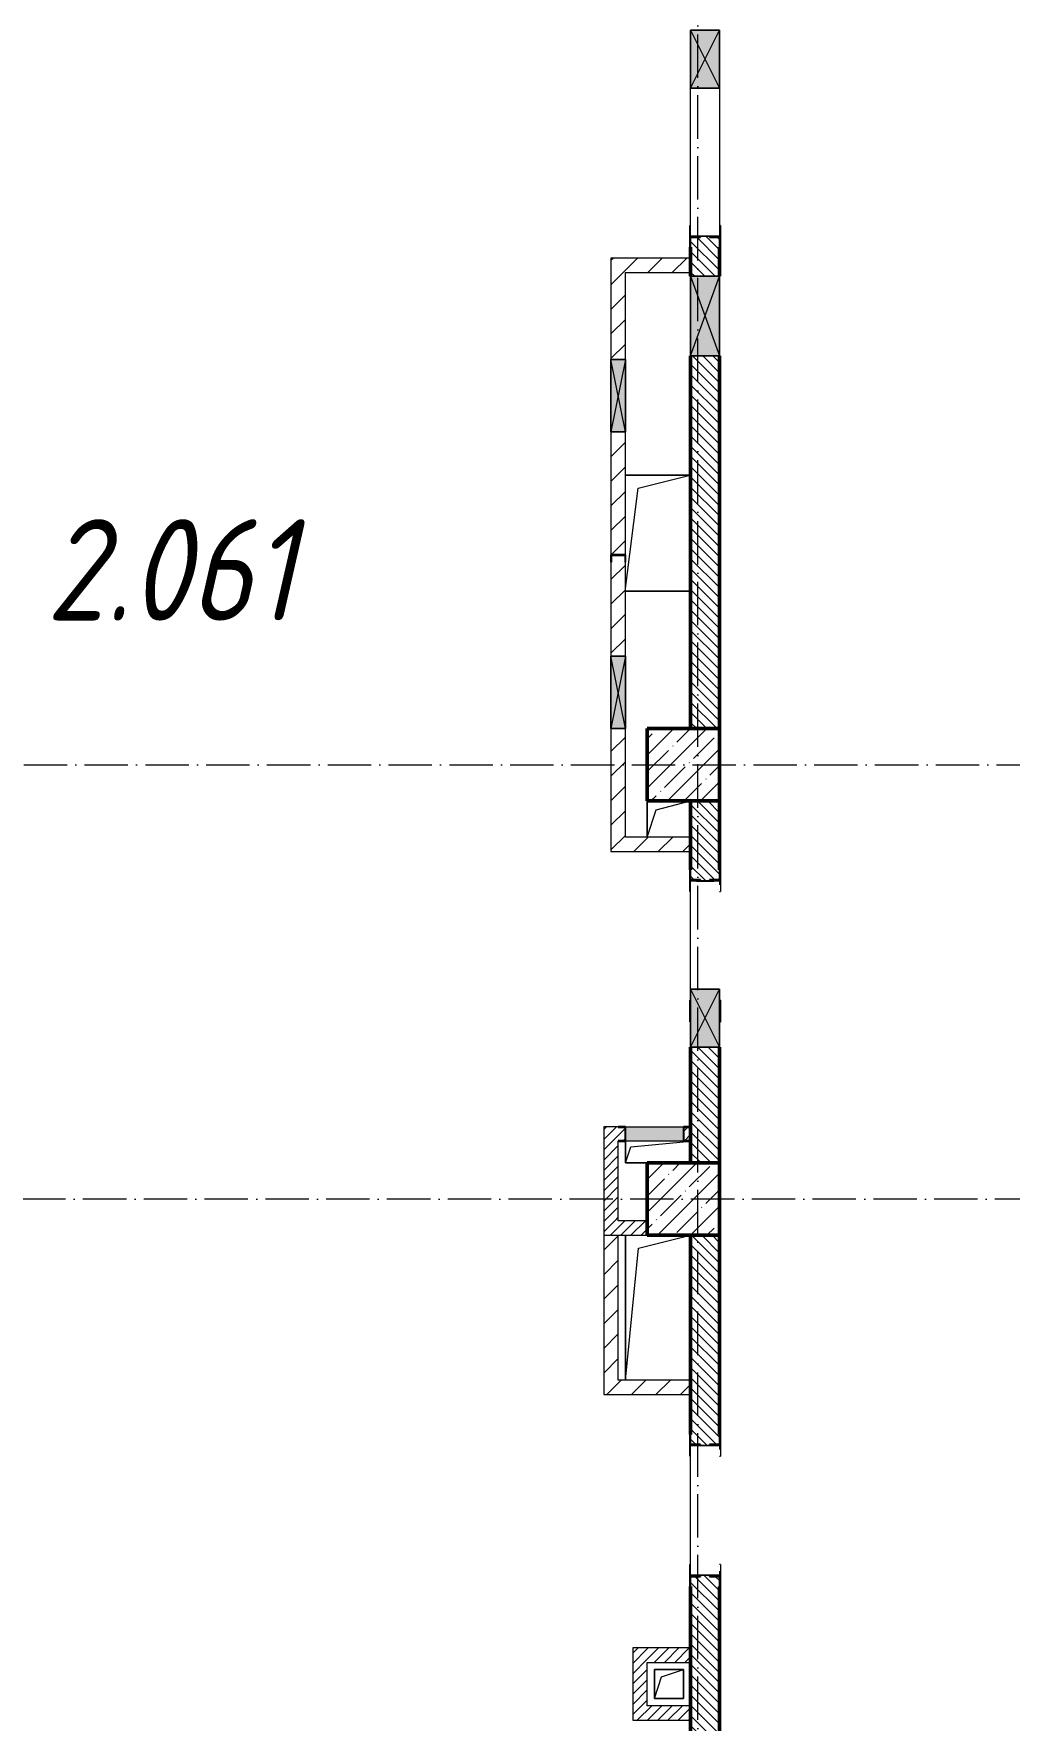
# Model space of a CAD drawing. Header units: millimetres. Extents: x -12989 to 629078, y -109036 to 555275.
# Drawn here: x 517429 to 524170, y 110665 to 122315 of the extents above; entities that cross this region are included whole.
import ezdxf

# ---------------------------------------------------------------- set-up
doc = ezdxf.new("R2010")
doc.units = ezdxf.units.MM
doc.linetypes.add('50_200_ШТРИХ_1Т_ш5_п1_п1_', pattern=[700, 500, -100, 0, -100])
for name, color, linetype, lineweight in [('A-DETL-GENF-OTLN', 7, 'Continuous', 9), ('A-FLOR-____-OTLN', 7, 'Continuous', 9), ('A-GENM-____-MCUT', 7, 'Continuous', 25), ('A-GENM-____-OTLN', 7, 'Continuous', 9), ('A-GENM-____-OTLN-1', 7, 'Continuous', 25), ('A-GLAZ-____-OTLN', 7, 'Continuous', 9), ('A-WALL-____-MCUT-2', 7, 'Continuous', 50), ('A-WALL-____-PATT-1', 7, 'Continuous', 9), ('A-WALL-FNSH-MCUT-1', 7, 'Continuous', 9), ('I-WALL-____-OTLN', 7, 'Continuous', 9), ('S-COLS-____-MCUT', 7, 'Continuous', 50), ('S-COLS-____-OTLN', 7, 'Continuous', 9), ('S-GRID-____-OTLN-1', 7, '50_200_ШТРИХ_1Т_ш5_п1_п1_', 9), ('Марки помещений', 7, 'Continuous', 9)]:
    doc.layers.add(name, color=color, linetype=linetype, lineweight=lineweight)
doc.styles.add('ISOCPEUR_I_3', font='isocpeui.ttf', dxfattribs={"width": 0.85, "height": 2.2})
pattern_1 = [(45, (516567.8, 90784.41), (-35.35534, 35.35534), [])]
pattern_2 = [(45, (516567.8, 90784.41), (-84.8528, 84.8528), [])]
pattern_3 = [(135, (516567.8, 90784.41), (-35.35534, -35.35534), [])]

# ---------------------------------------------------------------- blocks, each defined once
blk = doc.blocks.new('BSC_Колонна _Прямоугольная - 500х500-V39-АР1_План отверстий 2 этажа в осях 1-64_А-ГГ')
at = {"layer": 'S-COLS-____-OTLN'}
h = blk.add_hatch(dxfattribs=at)
h.set_pattern_fill('FP_68', color=256, style=0, pattern_type=2)
h.set_pattern_definition([(45, (-5350, -26481.04), (-114.0493, 114.0493), []), (45, (-5235.95, -26481.04), (-114.0493, 114.0493), [201.613, -40.323, 3.353, -36.97])])
h.paths.add_polyline_path([(-250, -250), (250, -250), (250, 250), (-250, 250)], flags=0)
at = {"layer": 'S-COLS-____-MCUT'}
for p, q in [((250, 250), (-250, 250)), ((-250, 250), (-250, -250)), ((250, -250), (250, 250)), ((-250, -250), (250, -250))]:
    blk.add_line(p, q, dxfattribs=at)
blk = doc.blocks.new('BSC_Колонна _Прямоугольная - 500х500-V46-АР1_План отверстий 2 этажа в осях 1-64_А-ГГ')
at = {"layer": 'S-COLS-____-OTLN'}
h = blk.add_hatch(dxfattribs=at)
h.set_pattern_fill('FP_75', color=256, style=0, pattern_type=2)
h.set_pattern_definition([(45, (-5350, -23481.04), (-114.0493, 114.0493), []), (45, (-5235.95, -23481.04), (-114.0493, 114.0493), [201.613, -40.323, 3.353, -36.97])])
h.paths.add_polyline_path([(-250, -250), (250, -250), (250, 250), (-250, 250)], flags=0)
at = {"layer": 'S-COLS-____-MCUT'}
for p, q in [((250, 250), (-250, 250)), ((-250, 250), (-250, -250)), ((250, -250), (250, 250)), ((-250, -250), (250, -250))]:
    blk.add_line(p, q, dxfattribs=at)
blk = doc.blocks.new('154_Стойка_СКБ_Уголок - СМ-2480_200-28346303-АР1_План отверстий 2 этажа в осях 1-64_А-ГГ')
at = {"layer": 'A-GENM-____-MCUT'}
for p, q in [((125, 156), (125, 81)), ((200, 156), (125, 156)), ((131, 81), (131, 150)), ((131, 150), (200, 150)), ((200, 150), (200, 156)), ((125, 81), (131, 81)), ((131, 19), (125, 19)), ((125, 19), (125, -56)), ((131, -50), (131, 19)), ((125, -56), (200, -56)), ((200, -50), (131, -50)), ((200, -56), (200, -50))]:
    blk.add_line(p, q, dxfattribs=at)
blk = doc.blocks.new('Стойка_Влож_Полоса боковая - Полоса-28213942-АР1_План отверстий 2 этажа в осях 1-64_А-ГГ')
at = {"layer": 'A-GENM-____-OTLN'}
for p, q in [((-5, 60), (0, 60)), ((-5, -60), (-5, 60)), ((0, 31), (0, -31)), ((0, -60), (-5, -60))]:
    blk.add_line(p, q, dxfattribs=at)
blk = doc.blocks.new('Стойка_Влож_Уголок_Опорный - Уголок-28213941-АР1_План отверстий 2 этажа в осях 1-64_А-ГГ')
at = {"layer": 'A-GENM-____-OTLN'}
for p, q in [((-212, -6), (-212, 0)), ((0, 0), (0, -6)), ((-212, -75), (-212, -6)), ((-212, -6), (-206, -6)), ((-212, -75), (-206, -75)), ((-6, -6), (0, -6)), ((-6, -75), (0, -75)), ((0, -6), (0, -75))]:
    blk.add_line(p, q, dxfattribs=at)
blk = doc.blocks.new('154_Фахверк_СКБ_Швеллер - Тип_100_3960-28318856-АР1_План отверстий 2 этажа в осях 1-64_А-ГГ')
at = {"layer": 'A-GENM-____-MCUT'}
for p, q in [((175, 50), (125, 50)), ((125, 50), (125, -50)), ((128, 47), (175, 47)), ((128, -47), (128, 47)), ((175, 47), (175, 50)), ((125, -50), (175, -50)), ((175, -47), (128, -47)), ((175, -50), (175, -47))]:
    blk.add_line(p, q, dxfattribs=at)
blk = doc.blocks.new('154_Стойка_СКБ_Уголок - СМ-2480_200-V146-АР1_План отверстий 2 этажа в осях 1-64_А-ГГ')
at = {"layer": 'A-GENM-____-MCUT'}
for p, q in [((125, 156), (125, 150)), ((200, 156), (125, 156)), ((200, 150), (200, 156)), ((125, -50), (125, -56)), ((125, -56), (200, -56)), ((200, -56), (200, -50))]:
    blk.add_line(p, q, dxfattribs=at)
blk = doc.blocks.new('AR_Отверстие Ниша - Лючок-32403584-АР1_План отверстий 2 этажа в осях 1-64_А-ГГ')
at = {"layer": 'A-GLAZ-____-OTLN'}
blk.add_hatch(color=256, dxfattribs=at).paths.add_polyline_path([(200, -50), (200, 50), (-200, 50), (-200, -50), (139, -50)], flags=0)
for p, q in [((-200, 50), (200, 50)), ((200, -50), (-200, -50))]:
    blk.add_line(p, q, dxfattribs=at)
blk = doc.blocks.new('154_Фахверк_СКБ_Швеллер - Тип_100_3960_зеркало-29769493-АР1_План отверстий 2 этажа в осях 1-64_А-ГГ')
at = {"layer": 'A-GENM-____-MCUT'}
for p, q in [((175, 50), (125, 50)), ((125, 50), (125, -50)), ((128, 47), (175, 47)), ((128, -47), (128, 47)), ((175, 47), (175, 50)), ((125, -50), (175, -50)), ((175, -47), (128, -47)), ((175, -50), (175, -47))]:
    blk.add_line(p, q, dxfattribs=at)
blk = doc.blocks.new('AR_Отверстие прямоугольное _в плите_ - AR_Отверстие прямоугольное _в плите_-V150-АР1_План отверстий 2 этажа в осях 1-64_А-ГГ')
at = {"layer": 'A-GENM-____-OTLN'}
for p, q in [((100, 100), (-100, 100)), ((-100, 100), (-100, -100)), ((-100, -100), (-50, 50)), ((-50, 50), (100, 100)), ((100, -100), (100, 100)), ((-100, -100), (100, -100))]:
    blk.add_line(p, q, dxfattribs=at)
blk = doc.blocks.new('AR_Отверстие прямоугольное _в плите_ - AR_Отверстие прямоугольное _в плите_-30459275-АР1_План отверстий 2 этажа в осях 1-64_А-ГГ')
at = {"layer": 'A-GENM-____-OTLN'}
for p, q in [((-225, 75), (-225, -75)), ((-225, -75), (-188, 37)), ((-188, 37), (225, 75)), ((-225, -75), (-75, -75))]:
    blk.add_line(p, q, dxfattribs=at)
blk = doc.blocks.new('AR_Отверстие прямоугольное _в плите_ - AR_Отверстие прямоугольное _в плите_-30552560-АР1_План отверстий 2 этажа в осях 1-64_А-ГГ')
at = {"layer": 'A-GENM-____-OTLN'}
for p, q in [((-225, 500), (-225, -500)), ((-135, 410), (225, 500)), ((-225, -500), (-135, 410))]:
    blk.add_line(p, q, dxfattribs=at)
blk = doc.blocks.new('AR_Отверстие прямоугольное _в плите_ - AR_Отверстие прямоугольное _в плите_-30552862-АР1_План отверстий 2 этажа в осях 1-64_А-ГГ')
at = {"layer": 'A-GENM-____-OTLN'}
for p, q in [((225, 400), (-223, 400)), ((-135, 310), (225, 400)), ((225, -400), (225, 400)), ((-223, -382), (-135, 310)), ((-223, -400), (225, -400))]:
    blk.add_line(p, q, dxfattribs=at)
blk = doc.blocks.new('AR_Отверстие прямоугольное _в плите_ - AR_Отверстие прямоугольное _в плите_-V189-АР1_План отверстий 2 этажа в осях 1-64_А-ГГ')
at = {"layer": 'A-GENM-____-OTLN'}
for p, q in [((-150, 125), (-150, -125)), ((-88, 63), (150, 125)), ((-150, -125), (-88, 63))]:
    blk.add_line(p, q, dxfattribs=at)
blk = doc.blocks.new('AR_Отверстие прямоугольное _в стене__БезПР - AR_Отверстие прямоугольное _в стене__БезПР-36788828-АР1_План отверстий 2 этажа в осях 1-64_А-ГГ')
at = {"layer": 'A-GLAZ-____-OTLN'}
blk.add_hatch(color=256, dxfattribs=at).paths.add_polyline_path([(250, -50), (250, 50), (-250, 50), (-250, -50)], flags=0)
at = {"layer": 'A-DETL-GENF-OTLN'}
for p, q in [((-250, -50), (-250, 50)), ((-250, 50), (250, 50)), ((250, 50), (-250, -50)), ((-250, 50), (250, -50)), ((250, 50), (-250, 50)), ((-250, 50), (-250, -50)), ((250, 50), (250, -50)), ((250, -50), (250, 50)), ((250, -50), (-250, -50)), ((-250, -50), (250, -50))]:
    blk.add_line(p, q, dxfattribs=at)
at = {"layer": 'A-GLAZ-____-OTLN'}
blk.add_line((250, 50), (-250, 50), dxfattribs=at)
blk = doc.blocks.new('AR_Отверстие прямоугольное _в стене__БезПР - AR_Отверстие прямоугольное _в стене__БезПР-36429280-АР1_План отверстий 2 этажа в осях 1-64_А-ГГ')
at = {"layer": 'A-GLAZ-____-OTLN'}
blk.add_hatch(color=256, dxfattribs=at).paths.add_polyline_path([(-275, -100), (275, -100), (275, 100), (-275, 100)], flags=0)
at = {"layer": 'A-DETL-GENF-OTLN'}
for p, q in [((-275, -100), (-275, 100)), ((-275, 100), (275, 100)), ((275, 100), (-275, -100)), ((-275, 100), (275, -100)), ((275, 100), (-275, 100)), ((-275, 100), (-275, -100)), ((275, 100), (275, -100)), ((275, -100), (275, 100)), ((275, -100), (-275, -100)), ((-275, -100), (275, -100))]:
    blk.add_line(p, q, dxfattribs=at)
at = {"layer": 'A-GLAZ-____-OTLN'}
blk.add_line((275, 100), (-275, 100), dxfattribs=at)
blk = doc.blocks.new('AR_Отверстие прямоугольное _в стене__БезПР - AR_Отверстие прямоугольное _в стене__БезПР-36428632-АР1_План отверстий 2 этажа в осях 1-64_А-ГГ')
at = {"layer": 'A-GLAZ-____-OTLN'}
blk.add_hatch(color=256, dxfattribs=at).paths.add_polyline_path([(-200, -100), (200, -100), (200, 100), (-200, 100)], flags=0)
at = {"layer": 'A-DETL-GENF-OTLN'}
for p, q in [((-200, -100), (-200, 100)), ((-200, 100), (200, 100)), ((200, 100), (-200, -100)), ((-200, 100), (200, -100)), ((200, 100), (-200, 100)), ((-200, 100), (-200, -100)), ((200, 100), (200, -100)), ((200, -100), (200, 100)), ((200, -100), (-200, -100)), ((-200, -100), (200, -100))]:
    blk.add_line(p, q, dxfattribs=at)
at = {"layer": 'A-GLAZ-____-OTLN'}
blk.add_line((200, 100), (-200, 100), dxfattribs=at)
blk = doc.blocks.new('3эт')
at = {"layer": 'S-GRID-____-OTLN-1', "color": 251, "ltscale": 0.6, "true_color": 0x636466}
for p, q in [((289220.7, -91346.1), (289220.7, -36982.5)), ((279101.9, -60382.4), (310478.4, -60382.4)), ((310478.4, -63382.4), (279101.9, -63382.4))]:
    blk.add_line(p, q, dxfattribs=at)

msp = doc.modelspace()

# ---------------------------------------------------------------- hatches: boundary and pattern name
at = {"layer": 'A-WALL-____-PATT-1'}
h = msp.add_hatch(dxfattribs=at)
h.set_pattern_fill('FP_6', color=256, style=0, pattern_type=2)
h.set_pattern_definition(pattern_3)
h.paths.add_polyline_path([(522167.7976, 117515.4504), (522167.7976, 120090.4504), (521967.7976, 120090.4504), (521967.7976, 117515.4504)], flags=0)
h.paths.add_polyline_path([(521967.7976, 120640.4504), (522167.7976, 120640.4504), (522167.7976, 120909.4504), (522098.7976, 120909.4504), (522098.7976, 120915.4504), (522036.7976, 120915.4504), (522036.7976, 120909.4504), (521967.7976, 120909.4504), (521967.7976, 120840.4504)], flags=0)
h.paths.add_polyline_path([(522098.7976, 122615.4504), (522098.7976, 122621.4504), (522167.7976, 122621.4504), (522167.7976, 123015.4504), (521967.7976, 123015.4504), (521967.7976, 122621.4504), (522036.7976, 122621.4504), (522036.7976, 122615.4504)], flags=0)
h = msp.add_hatch(dxfattribs=at)
h.set_pattern_fill('FP_4', color=256, style=0, pattern_type=2)
h.set_pattern_definition(pattern_2)
h.paths.add_polyline_path([(521417.7976, 116665.4504), (521517.7976, 116665.4504), (521517.7976, 117515.4504), (521417.7976, 117515.4504)], flags=0)
h.paths.add_polyline_path([(521420.7976, 118015.4504), (521517.7976, 118015.4504), (521517.7976, 118665.4504), (521514.7976, 118665.4504), (521514.7976, 118712.4504), (521420.7976, 118712.4504), (521420.7976, 118665.4504), (521417.7976, 118665.4504), (521417.7976, 118015.4504)], flags=0)
h.paths.add_polyline_path([(521514.7976, 118715.4504), (521517.7976, 118715.4504), (521517.7976, 119565.4504), (521417.7976, 119565.4504), (521417.7976, 118715.4504), (521469.0476, 118715.4504)], flags=0)
h.paths.add_polyline_path([(521517.7976, 120065.4504), (521517.7976, 120765.4504), (521417.7976, 120765.4504), (521417.7976, 120065.4504), (521435.2976, 120065.4504)], flags=0)
h = msp.add_hatch(dxfattribs=at)
h.set_pattern_fill('FP_4', color=256, style=0, pattern_type=2)
h.set_pattern_definition(pattern_2)
h.paths.add_polyline_path([(521967.7976, 120665.4504), (521967.7976, 120765.4504), (521517.7976, 120765.4504), (521517.7976, 120665.4504)], flags=0)
h = msp.add_hatch(dxfattribs=at)
h.set_pattern_fill('FP_6', color=256, style=0, pattern_type=2)
h.set_pattern_definition(pattern_3)
h.paths.add_polyline_path([(522167.7976, 114515.4504), (522167.7976, 115315.4504), (521967.7976, 115315.4504), (521967.7976, 114515.4504)], flags=0)
h.paths.add_polyline_path([(522098.7976, 116465.4504), (522098.7976, 116471.4504), (522167.7976, 116471.4504), (522167.7976, 117015.4504), (521967.7976, 117015.4504), (521967.7976, 116471.4504), (522036.7976, 116471.4504), (522036.7976, 116465.4504)], flags=0)
h = msp.add_hatch(dxfattribs=at)
h.set_pattern_fill('FP_4', color=256, style=0, pattern_type=2)
h.set_pattern_definition(pattern_2)
h.paths.add_polyline_path([(521517.7976, 116665.4504), (521967.7976, 116665.4504), (521967.7976, 116765.4504), (521517.7976, 116765.4504)], flags=0)
h = msp.add_hatch(dxfattribs=at)
h.set_pattern_fill('FP_5', color=256, style=0, pattern_type=2)
h.set_pattern_definition(pattern_1)
h.paths.add_polyline_path([(521367.7976, 114665.4504), (521467.7976, 114665.4504), (521467.7976, 114668.4504), (521514.7976, 114668.4504), (521514.7976, 114762.4504), (521467.7976, 114762.4504), (521467.7976, 114765.4504), (521367.7976, 114765.4504), (521367.7976, 114668.4504)], flags=0)
h.paths.add_polyline_path([(521920.7976, 114668.4504), (521967.7976, 114668.4504), (521967.7976, 114762.4504), (521920.7976, 114762.4504), (521920.7976, 114756.0504)], flags=0)
h = msp.add_hatch(dxfattribs=at)
h.set_pattern_fill('FP_5', color=256, style=0, pattern_type=2)
h.set_pattern_definition(pattern_1)
h.paths.add_polyline_path([(521367.7976, 114115.4504), (521467.7976, 114115.4504), (521467.7976, 114665.4504), (521367.7976, 114665.4504), (521367.7976, 114659.0674)], flags=0)
h = msp.add_hatch(dxfattribs=at)
h.set_pattern_fill('FP_5', color=256, style=0, pattern_type=2)
h.set_pattern_definition(pattern_1)
h.paths.add_polyline_path([(521667.7976, 114015.4504), (521667.7976, 114115.4504), (521367.7976, 114115.4504), (521367.7976, 114015.4504)], flags=0)
h = msp.add_hatch(dxfattribs=at)
h.set_pattern_fill('FP_4', color=256, style=0, pattern_type=2)
h.set_pattern_definition(pattern_2)
h.paths.add_polyline_path([(521367.7976, 112915.4504), (521467.7976, 112915.4504), (521467.7976, 114015.4504), (521367.7976, 114015.4504)], flags=0)
h = msp.add_hatch(dxfattribs=at)
h.set_pattern_fill('FP_6', color=256, style=0, pattern_type=2)
h.set_pattern_definition(pattern_3)
h.paths.add_polyline_path([(522036.7976, 108515.4504), (522167.7976, 108515.4504), (522167.7976, 108709.4504), (522098.7976, 108709.4504), (522098.7976, 108715.4504), (522036.7976, 108715.4504), (522036.7976, 108709.4504), (521967.7976, 108709.4504), (521967.7976, 108515.4504)], flags=0)
h.paths.add_polyline_path([(522098.7976, 110415.4504), (522098.7976, 110421.4504), (522167.7976, 110421.4504), (522167.7976, 111659.4504), (522098.7976, 111659.4504), (522098.7976, 111665.4504), (522036.7976, 111665.4504), (522036.7976, 111659.4504), (521967.7976, 111659.4504), (521967.7976, 110421.4504), (522036.7976, 110421.4504), (522036.7976, 110415.4504)], flags=0)
h.paths.add_polyline_path([(522098.7976, 112565.4504), (522098.7976, 112571.4504), (522167.7976, 112571.4504), (522167.7976, 114015.4504), (521967.7976, 114015.4504), (521967.7976, 112571.4504), (522036.7976, 112571.4504), (522036.7976, 112565.4504)], flags=0)
h = msp.add_hatch(dxfattribs=at)
h.set_pattern_fill('FP_4', color=256, style=0, pattern_type=2)
h.set_pattern_definition(pattern_2)
h.paths.add_polyline_path([(521467.7976, 112915.4504), (521967.7976, 112915.4504), (521967.7976, 113015.4504), (521467.7976, 113015.4504)], flags=0)
h = msp.add_hatch(dxfattribs=at)
h.set_pattern_fill('FP_5', color=256, style=0, pattern_type=2)
h.set_pattern_definition(pattern_1)
h.paths.add_polyline_path([(521667.7976, 110765.4504), (521667.7976, 111165.4504), (521567.7976, 111165.4504), (521567.7976, 110765.4504)], flags=0)
h = msp.add_hatch(dxfattribs=at)
h.set_pattern_fill('FP_5', color=256, style=0, pattern_type=2)
h.set_pattern_definition(pattern_1)
h.paths.add_polyline_path([(521967.7976, 111065.4504), (521967.7976, 111165.4504), (521667.7976, 111165.4504), (521667.7976, 111065.4504), (521856.5009, 111065.4504)], flags=0)
h = msp.add_hatch(dxfattribs=at)
h.set_pattern_fill('FP_5', color=256, style=0, pattern_type=2)
h.set_pattern_definition(pattern_1)
h.paths.add_polyline_path([(521967.7976, 110665.4504), (521967.7976, 110765.4504), (521567.7976, 110765.4504), (521567.7976, 110665.4504), (521856.5009, 110665.4504)], flags=0)

# ---------------------------------------------------------------- linework, layer by layer
at = {"layer": 'A-FLOR-____-OTLN'}
for p, q in [((521517.7976, 119265.4504), (521965.5202, 119265.4504)), ((521965.5202, 119265.4504), (521965.5202, 118465.4504)), ((521965.5202, 118465.4504), (521517.7976, 118465.4504)), ((521667.7976, 116765.4504), (521667.7976, 117015.4504)), ((521517.7976, 114515.4504), (521517.7976, 114665.4504)), ((521667.7976, 114515.4504), (521517.7976, 114515.4504)), ((521517.7976, 113015.4504), (521517.7976, 114015.4504)), ((521717.7976, 111015.4504), (521917.7976, 111015.4504)), ((521717.7976, 110815.4504), (521717.7976, 111015.4504)), ((521917.7976, 111015.4504), (521917.7976, 110815.4504)), ((521917.7976, 110815.4504), (521717.7976, 110815.4504))]:
    msp.add_line(p, q, dxfattribs=at)
at = {"layer": 'A-WALL-____-MCUT-2'}
for p, q in [((521967.7976, 120840.4504), (521967.7976, 120640.4504)), ((522167.7976, 120640.4504), (522167.7976, 120840.4504)), ((521967.7976, 120090.4504), (521967.7976, 117515.4504)), ((522167.7976, 117515.4504), (522167.7976, 120090.4504)), ((521967.7976, 117015.4504), (521967.7976, 116540.4504)), ((522167.7976, 116540.4504), (522167.7976, 117015.4504)), ((521967.7976, 115315.4504), (521967.7976, 114765.4504)), ((522167.7976, 114515.4504), (522167.7976, 115315.4504)), ((521967.7976, 114762.4504), (521967.7976, 114668.4504)), ((521967.7976, 114665.4504), (521967.7976, 114515.4504)), ((521967.7976, 114015.4504), (521967.7976, 112640.4504)), ((522167.7976, 112640.4504), (522167.7976, 114015.4504)), ((521967.7976, 111590.4504), (521967.7976, 110490.4504)), ((522167.7976, 110490.4504), (522167.7976, 111590.4504))]:
    msp.add_line(p, q, dxfattribs=at)
at = {"layer": 'A-WALL-FNSH-MCUT-1'}
for p, q in [((521417.7976, 120765.4504), (521417.7976, 120065.4504)), ((521967.7976, 120765.4504), (521417.7976, 120765.4504)), ((521517.7976, 120065.4504), (521517.7976, 120665.4504)), ((521517.7976, 120665.4504), (521967.7976, 120665.4504)), ((521417.7976, 119565.4504), (521417.7976, 118715.4504)), ((521517.7976, 118715.4504), (521517.7976, 119565.4504)), ((521417.7976, 118665.4504), (521417.7976, 118015.4504)), ((521517.7976, 118015.4504), (521517.7976, 118665.4504)), ((521417.7976, 117515.4504), (521417.7976, 116665.4504)), ((521517.7976, 116765.4504), (521517.7976, 117515.4504)), ((521967.7976, 116765.4504), (521517.7976, 116765.4504)), ((521417.7976, 116665.4504), (521967.7976, 116665.4504)), ((521467.7976, 114765.4504), (521367.7976, 114765.4504)), ((521367.7976, 114765.4504), (521367.7976, 112915.4504)), ((521467.7976, 114115.4504), (521467.7976, 114665.4504)), ((521667.7976, 114115.4504), (521467.7976, 114115.4504)), ((521367.7976, 114015.4504), (521667.7976, 114015.4504)), ((521467.7976, 113015.4504), (521467.7976, 114015.4504)), ((521967.7976, 113015.4504), (521467.7976, 113015.4504)), ((521367.7976, 112915.4504), (521967.7976, 112915.4504)), ((521567.7976, 111165.4504), (521567.7976, 110665.4504)), ((521967.7976, 111165.4504), (521567.7976, 111165.4504)), ((521667.7976, 110765.4504), (521667.7976, 111065.4504)), ((521667.7976, 111065.4504), (521967.7976, 111065.4504)), ((521967.7976, 110765.4504), (521667.7976, 110765.4504)), ((521567.7976, 110665.4504), (521967.7976, 110665.4504))]:
    msp.add_line(p, q, dxfattribs=at)
at = {"layer": 'I-WALL-____-OTLN'}
for p, q in [((521967.7976, 120915.4504), (521967.7976, 121940.4504)), ((522167.7976, 121940.4504), (522167.7976, 120915.4504)), ((521967.7976, 115715.4504), (521967.7976, 116465.4504)), ((522167.7976, 116465.4504), (522167.7976, 116435.4504)), ((521967.7976, 111665.4504), (521967.7976, 112565.4504)), ((522167.7976, 112565.4504), (522167.7976, 112535.4504)), ((522167.7976, 111695.4504), (522167.7976, 111665.4504))]:
    msp.add_line(p, q, dxfattribs=at)

# ---------------------------------------------------------------- block references
msp.add_blockref('3эт', (232797.0902, 177647.8646))
at = {"layer": 'A-GENM-____-OTLN'}
for name, p, rotation in [('Стойка_Влож_Уголок_Опорный - Уголок-28213941-АР1_План отверстий 2 этажа в осях 1-64_А-ГГ', (521961.7976, 120915.4504), 180), ('Стойка_Влож_Полоса боковая - Полоса-28213942-АР1_План отверстий 2 этажа в осях 1-64_А-ГГ', (522067.7976, 120915.4504), 269.9999999999999), ('Стойка_Влож_Полоса боковая - Полоса-28213942-АР1_План отверстий 2 этажа в осях 1-64_А-ГГ', (522067.7976, 116465.4504), 89.99999999999993), ('Стойка_Влож_Уголок_Опорный - Уголок-28213941-АР1_План отверстий 2 этажа в осях 1-64_А-ГГ', (521961.7976, 115565.4504), 180), ('Стойка_Влож_Полоса боковая - Полоса-28213942-АР1_План отверстий 2 этажа в осях 1-64_А-ГГ', (522067.7976, 112565.4504), 89.99999999999993), ('Стойка_Влож_Уголок_Опорный - Уголок-28213941-АР1_План отверстий 2 этажа в осях 1-64_А-ГГ', (521961.7976, 111665.4504), 180), ('Стойка_Влож_Полоса боковая - Полоса-28213942-АР1_План отверстий 2 этажа в осях 1-64_А-ГГ', (522067.7976, 111665.4504), 269.9999999999999)]:
    msp.add_blockref(name, p, dxfattribs=dict(at, rotation=rotation))
for name, p in [('AR_Отверстие прямоугольное _в плите_ - AR_Отверстие прямоугольное _в плите_-30552862-АР1_План отверстий 2 этажа в осях 1-64_А-ГГ', (521740.5202, 118865.4504)), ('AR_Отверстие прямоугольное _в плите_ - AR_Отверстие прямоугольное _в плите_-V189-АР1_План отверстий 2 этажа в осях 1-64_А-ГГ', (521817.7976, 116890.4504)), ('Стойка_Влож_Уголок_Опорный - Уголок-28213941-АР1_План отверстий 2 этажа в осях 1-64_А-ГГ', (522173.7976, 116465.4504)), ('AR_Отверстие прямоугольное _в плите_ - AR_Отверстие прямоугольное _в плите_-30459275-АР1_План отверстий 2 этажа в осях 1-64_А-ГГ', (521742.7976, 114590.4504)), ('AR_Отверстие прямоугольное _в плите_ - AR_Отверстие прямоугольное _в плите_-30552560-АР1_План отверстий 2 этажа в осях 1-64_А-ГГ', (521742.7976, 113515.4504)), ('Стойка_Влож_Уголок_Опорный - Уголок-28213941-АР1_План отверстий 2 этажа в осях 1-64_А-ГГ', (522173.7976, 112565.4504)), ('AR_Отверстие прямоугольное _в плите_ - AR_Отверстие прямоугольное _в плите_-V150-АР1_План отверстий 2 этажа в осях 1-64_А-ГГ', (521817.7976, 110915.4504))]:
    msp.add_blockref(name, p, dxfattribs=at)
at = {"layer": 'A-GENM-____-OTLN-1'}
for name, p, rotation in [('154_Стойка_СКБ_Уголок - СМ-2480_200-28346303-АР1_План отверстий 2 этажа в осях 1-64_А-ГГ', (522017.7976, 121040.4504), 269.9999999999999), ('154_Фахверк_СКБ_Швеллер - Тип_100_3960-28318856-АР1_План отверстий 2 этажа в осях 1-64_А-ГГ', (521467.7976, 118840.4504), 269.9999999999999), ('154_Стойка_СКБ_Уголок - СМ-2480_200-28346303-АР1_План отверстий 2 этажа в осях 1-64_А-ГГ', (522117.7976, 116340.4504), 89.99999999999991), ('154_Стойка_СКБ_Уголок - СМ-2480_200-V146-АР1_План отверстий 2 этажа в осях 1-64_А-ГГ', (522017.7976, 115690.4504), 269.9999999999999), ('154_Фахверк_СКБ_Швеллер - Тип_100_3960_зеркало-29769493-АР1_План отверстий 2 этажа в осях 1-64_А-ГГ', (521642.7976, 114715.4504), 180), ('154_Стойка_СКБ_Уголок - СМ-2480_200-28346303-АР1_План отверстий 2 этажа в осях 1-64_А-ГГ', (522117.7976, 112440.4504), 89.99999999999991), ('154_Стойка_СКБ_Уголок - СМ-2480_200-28346303-АР1_План отверстий 2 этажа в осях 1-64_А-ГГ', (522017.7976, 111790.4504), 269.9999999999999)]:
    msp.add_blockref(name, p, dxfattribs=dict(at, rotation=rotation))
msp.add_blockref('154_Фахверк_СКБ_Швеллер - Тип_100_3960_зеркало-29769493-АР1_План отверстий 2 этажа в осях 1-64_А-ГГ', (521792.7976, 114715.4504), dxfattribs=at)
at = {"layer": 'A-GLAZ-____-OTLN'}
for name, p, rotation in [('AR_Отверстие прямоугольное _в стене__БезПР - AR_Отверстие прямоугольное _в стене__БезПР-36428632-АР1_План отверстий 2 этажа в осях 1-64_А-ГГ', (522067.7976, 122140.4504), 89.99999999999991), ('AR_Отверстие прямоугольное _в стене__БезПР - AR_Отверстие прямоугольное _в стене__БезПР-36429280-АР1_План отверстий 2 этажа в осях 1-64_А-ГГ', (522067.7976, 120365.4504), 89.99999999999991), ('AR_Отверстие прямоугольное _в стене__БезПР - AR_Отверстие прямоугольное _в стене__БезПР-36788828-АР1_План отверстий 2 этажа в осях 1-64_А-ГГ', (521467.7976, 119815.4504), 269.9999999999999), ('AR_Отверстие прямоугольное _в стене__БезПР - AR_Отверстие прямоугольное _в стене__БезПР-36788828-АР1_План отверстий 2 этажа в осях 1-64_А-ГГ', (521467.7976, 117765.4504), 269.9999999999999), ('AR_Отверстие прямоугольное _в стене__БезПР - AR_Отверстие прямоугольное _в стене__БезПР-36428632-АР1_План отверстий 2 этажа в осях 1-64_А-ГГ', (522067.7976, 115515.4504), 89.99999999999991)]:
    msp.add_blockref(name, p, dxfattribs=dict(at, rotation=rotation))
msp.add_blockref('AR_Отверстие Ниша - Лючок-32403584-АР1_План отверстий 2 этажа в осях 1-64_А-ГГ', (521717.7976, 114715.4504), dxfattribs=at)
at = {"layer": 'S-COLS-____-OTLN'}
for name, p in [('BSC_Колонна _Прямоугольная - 500х500-V39-АР1_План отверстий 2 этажа в осях 1-64_А-ГГ', (521917.7976, 117265.4504)), ('BSC_Колонна _Прямоугольная - 500х500-V46-АР1_План отверстий 2 этажа в осях 1-64_А-ГГ', (521917.7976, 114265.4504))]:
    msp.add_blockref(name, p, dxfattribs=at)

# ---------------------------------------------------------------- texts
at = {"layer": 'Марки помещений', "insert": (517514.659, 118961.9814), "char_height": 700, "width": 737.5525, "attachment_point": 1, "style": 'ISOCPEUR_I_3'}
msp.add_mtext('2.061', dxfattribs=at)

doc.saveas('drawing.dxf')
